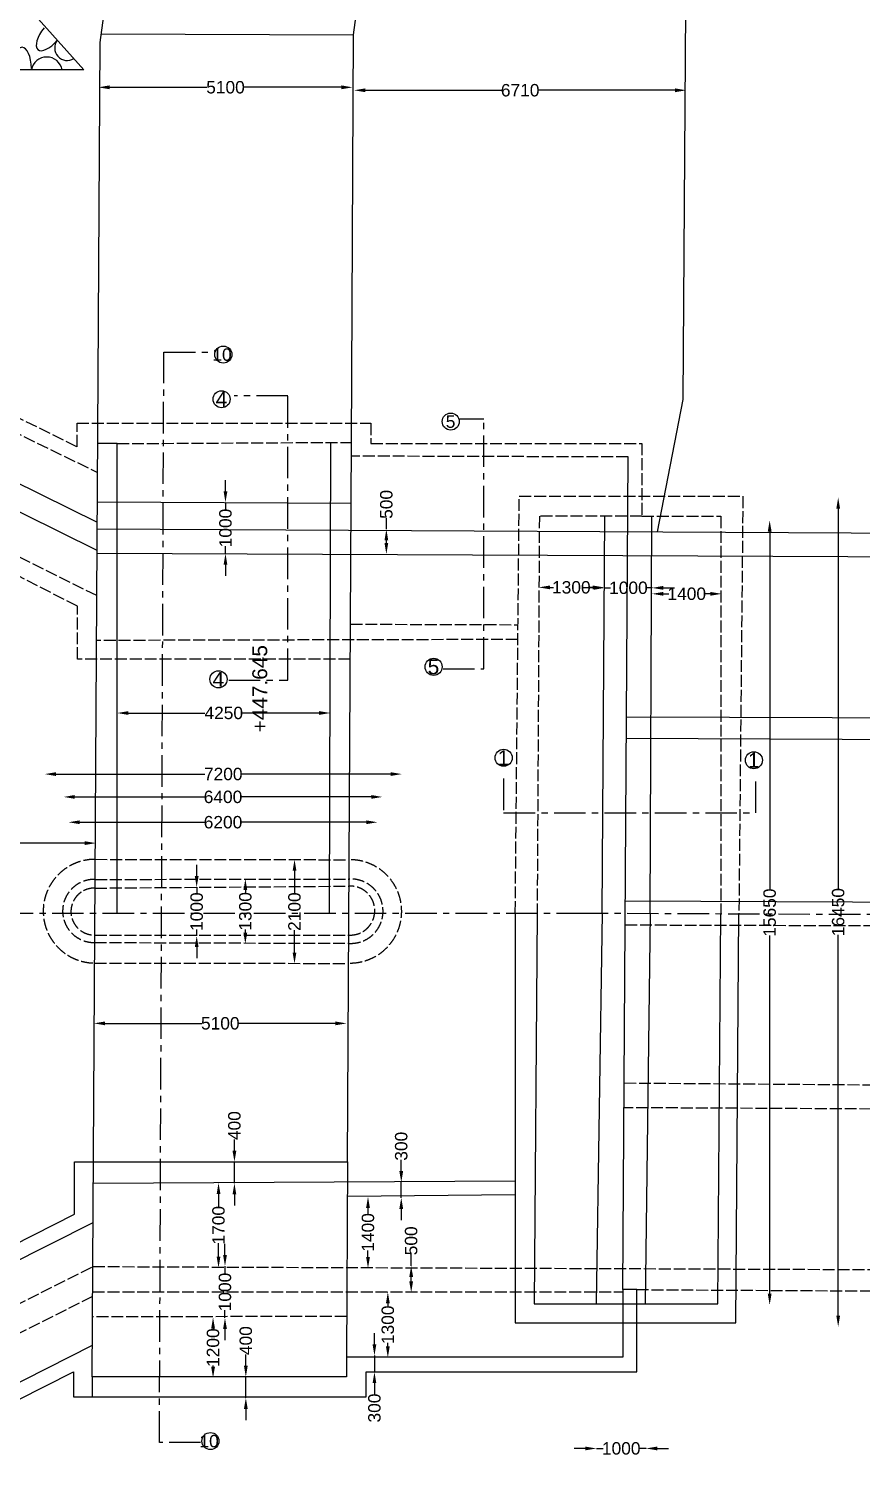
# Model space of a CAD drawing. Header units: millimetres. Extents: x 2190 to 106200, y 4148 to 77390.
# Drawn here: x 19275 to 36047, y 20470 to 49282 of the extents above; entities that cross this region are included whole.
import ezdxf

# ---------------------------------------------------------------- set-up
doc = ezdxf.new("R2010")
doc.units = ezdxf.units.MM
doc.linetypes.add('ACAD_ISO02W100', pattern=[15, 12, -3])
doc.linetypes.add('CENTER', pattern=[50.8, 31.75, -6.35, 6.35, -6.35])
for name, color, linetype in [('DIM', 7, 'Continuous'), ('DWG', 7, 'Continuous'), ('TEXT', 7, 'Continuous')]:
    doc.layers.add(name, color=color, linetype=linetype)
doc.styles.get("Standard").update_dxf_attribs({"font": 'arial.ttf'})
doc.dimstyles.new('ISO-25', dxfattribs={"dimtxt": 250, "dimasz": 225, "dimexe": 1.25, "dimexo": 0.625, "dimtad": 0, "dimdec": 0, "dimtxsty": 'Standard', "dimcen": 2.5, "dimse1": 1, "dimse2": 1, "dimadec": 0, "dimazin": 0, "dimtfac": 1, "dimtdec": 0, "dimtmove": 0, "dimatfit": 3, "dimfxl": 1, "dimarcsym": 0})

# ---------------------------------------------------------------- blocks, each defined once
blk = doc.blocks.new('*D112')
at = {"layer": 'Defpoints', "color": 0, "transparency": 16777216}
for p in [(25830, 48090), (32520, 48090), (32520, 48040)]:
    blk.add_point(p, dxfattribs=at)
at = {"layer": 'DIM', "color": 0, "lineweight": -2, "transparency": 16777216}
for p, q in [((26055, 48040), (28801, 48040)), ((32295, 48040), (29549, 48040))]:
    blk.add_line(p, q, dxfattribs=at)
at = {"layer": 'DIM', "color": 0, "transparency": 16777216}
for points in [[(26055, 48078), (26055, 48002), (25830, 48040)], [(32295, 48078), (32295, 48002), (32520, 48040)]]:
    blk.add_solid(points, dxfattribs=at)
at = {"layer": 'DIM', "color": 0, "transparency": 16777216, "insert": (29175, 48040), "char_height": 250, "attachment_point": 5}
blk.add_mtext('6710', dxfattribs=at)
blk = doc.blocks.new('*D113')
at = {"layer": 'Defpoints', "color": 0, "transparency": 16777216}
for p in [(20680, 48090), (25800, 48100), (25800, 48090)]:
    blk.add_point(p, dxfattribs=at)
at = {"layer": 'DIM', "color": 0, "lineweight": -2, "transparency": 16777216}
for p, q in [((20905, 48100), (22867, 48100)), ((25575, 48100), (23613, 48100))]:
    blk.add_line(p, q, dxfattribs=at)
at = {"layer": 'DIM', "color": 0, "transparency": 16777216}
for points in [[(20905, 48138), (20905, 48062), (20680, 48100)], [(25575, 48138), (25575, 48062), (25800, 48100)]]:
    blk.add_solid(points, dxfattribs=at)
at = {"layer": 'DIM', "color": 0, "transparency": 16777216, "insert": (23240, 48100), "char_height": 250, "attachment_point": 5}
blk.add_mtext('5100', dxfattribs=at)
blk = doc.blocks.new('*D122')
at = {"layer": 'Defpoints', "color": 0, "transparency": 16777216}
for p in [(30710, 20650), (31710, 20690), (31710, 20650)]:
    blk.add_point(p, dxfattribs=at)
at = {"layer": 'DIM', "color": 0, "lineweight": -2, "transparency": 16777216}
for p, q in [((30485, 20690), (30260, 20690)), ((30710, 20690), (30848, 20690)), ((31710, 20690), (31572, 20690)), ((31935, 20690), (32160, 20690))]:
    blk.add_line(p, q, dxfattribs=at)
at = {"layer": 'DIM', "color": 0, "transparency": 16777216}
for points in [[(30485, 20728), (30485, 20652), (30710, 20690)], [(31935, 20728), (31935, 20652), (31710, 20690)]]:
    blk.add_solid(points, dxfattribs=at)
at = {"layer": 'DIM', "color": 0, "transparency": 16777216, "insert": (31210, 20690), "char_height": 250, "attachment_point": 5}
blk.add_mtext('1000', dxfattribs=at)
blk = doc.blocks.new('*D123')
at = {"layer": 'Defpoints', "color": 0, "transparency": 16777216}
for p in [(29550, 37950), (30860, 38030), (30860, 37950)]:
    blk.add_point(p, dxfattribs=at)
at = {"layer": 'DIM', "color": 0, "lineweight": -2, "transparency": 16777216}
for p, q in [((29775, 38030), (29843, 38030)), ((30635, 38030), (30567, 38030))]:
    blk.add_line(p, q, dxfattribs=at)
at = {"layer": 'DIM', "color": 0, "transparency": 16777216}
for points in [[(29775, 38068), (29775, 37992), (29550, 38030)], [(30635, 38068), (30635, 37992), (30860, 38030)]]:
    blk.add_solid(points, dxfattribs=at)
at = {"layer": 'DIM', "color": 0, "transparency": 16777216, "insert": (30205, 38030), "char_height": 250, "attachment_point": 5}
blk.add_mtext('1300', dxfattribs=at)
blk = doc.blocks.new('*D124')
at = {"layer": 'Defpoints', "color": 0, "transparency": 16777216}
for p in [(30880, 38040), (31830, 38040), (31830, 38020)]:
    blk.add_point(p, dxfattribs=at)
at = {"layer": 'DIM', "color": 0, "lineweight": -2, "transparency": 16777216}
for p, q in [((30655, 38020), (30430, 38020)), ((30880, 38020), (30993, 38020)), ((31830, 38020), (31717, 38020)), ((32055, 38020), (32280, 38020))]:
    blk.add_line(p, q, dxfattribs=at)
at = {"layer": 'DIM', "color": 0, "transparency": 16777216}
for points in [[(30655, 38058), (30655, 37982), (30880, 38020)], [(32055, 38058), (32055, 37982), (31830, 38020)]]:
    blk.add_solid(points, dxfattribs=at)
at = {"layer": 'DIM', "color": 0, "transparency": 16777216, "insert": (31355, 38020), "char_height": 250, "attachment_point": 5}
blk.add_mtext('1000', dxfattribs=at)
blk = doc.blocks.new('*D125')
at = {"layer": 'Defpoints', "color": 0, "transparency": 16777216}
for p in [(31830, 37930), (33230, 37930), (33230, 37900)]:
    blk.add_point(p, dxfattribs=at)
at = {"layer": 'DIM', "color": 0, "lineweight": -2, "transparency": 16777216}
for p, q in [((32055, 37900), (32168, 37900)), ((33005, 37900), (32892, 37900))]:
    blk.add_line(p, q, dxfattribs=at)
at = {"layer": 'DIM', "color": 0, "transparency": 16777216}
for points in [[(32055, 37938), (32055, 37862), (31830, 37900)], [(33005, 37938), (33005, 37862), (33230, 37900)]]:
    blk.add_solid(points, dxfattribs=at)
at = {"layer": 'DIM', "color": 0, "transparency": 16777216, "insert": (32530, 37900), "char_height": 250, "attachment_point": 5}
blk.add_mtext('1400', dxfattribs=at)
blk = doc.blocks.new('*D126')
at = {"layer": 'Defpoints', "color": 0, "transparency": 16777216}
for p in [(26460, 39200), (26480, 39200), (26460, 38700)]:
    blk.add_point(p, dxfattribs=at)
at = {"layer": 'DIM', "color": 0, "lineweight": -2, "transparency": 16777216}
for p, q in [((26480, 39200), (26480, 39425)), ((26480, 38925), (26480, 38975))]:
    blk.add_line(p, q, dxfattribs=at)
at = {"layer": 'DIM', "color": 0, "transparency": 16777216}
for points in [[(26442, 38975), (26518, 38975), (26480, 39200)], [(26442, 38925), (26518, 38925), (26480, 38700)]]:
    blk.add_solid(points, dxfattribs=at)
at = {"layer": 'DIM', "color": 0, "transparency": 16777216, "insert": (26480, 39701), "char_height": 250, "attachment_point": 5, "rotation": 90}
blk.add_mtext('500', dxfattribs=at)
blk = doc.blocks.new('*D127')
at = {"layer": 'Defpoints', "color": 0, "transparency": 16777216}
for p in [(23240, 39740), (23240, 39740), (23240, 38710)]:
    blk.add_point(p, dxfattribs=at)
at = {"layer": 'DIM', "color": 0, "lineweight": -2, "transparency": 16777216}
for p, q in [((23240, 39965), (23240, 40190)), ((23240, 39740), (23240, 39587)), ((23240, 38710), (23240, 38863)), ((23240, 38485), (23240, 38260))]:
    blk.add_line(p, q, dxfattribs=at)
at = {"layer": 'DIM', "color": 0, "transparency": 16777216}
for points in [[(23202, 39965), (23278, 39965), (23240, 39740)], [(23202, 38485), (23278, 38485), (23240, 38710)]]:
    blk.add_solid(points, dxfattribs=at)
at = {"layer": 'DIM', "color": 0, "transparency": 16777216, "insert": (23240, 39225), "char_height": 250, "attachment_point": 5, "rotation": 90}
blk.add_mtext('1000', dxfattribs=at)
blk = doc.blocks.new('*D128')
at = {"layer": 'Defpoints', "color": 0, "transparency": 16777216}
for p in [(21060, 35600), (25350, 35600), (25350, 35500)]:
    blk.add_point(p, dxfattribs=at)
at = {"layer": 'DIM', "color": 0, "lineweight": -2, "transparency": 16777216}
for p, q in [((21285, 35500), (22826, 35500)), ((25125, 35500), (23584, 35500))]:
    blk.add_line(p, q, dxfattribs=at)
at = {"layer": 'DIM', "color": 0, "transparency": 16777216}
for points in [[(21285, 35538), (21285, 35462), (21060, 35500)], [(25125, 35538), (25125, 35462), (25350, 35500)]]:
    blk.add_solid(points, dxfattribs=at)
at = {"layer": 'DIM', "color": 0, "transparency": 16777216, "insert": (23205, 35500), "char_height": 250, "attachment_point": 5}
blk.add_mtext('4250', dxfattribs=at)
blk = doc.blocks.new('*D129')
at = {"layer": 'Defpoints', "color": 0, "transparency": 16777216}
for p in [(19600, 34280), (26790, 34280), (26790, 34270)]:
    blk.add_point(p, dxfattribs=at)
at = {"layer": 'DIM', "color": 0, "lineweight": -2, "transparency": 16777216}
for p, q in [((19825, 34270), (22823, 34270)), ((26565, 34270), (23567, 34270))]:
    blk.add_line(p, q, dxfattribs=at)
at = {"layer": 'DIM', "color": 0, "transparency": 16777216}
for points in [[(19825, 34308), (19825, 34232), (19600, 34270)], [(26565, 34308), (26565, 34232), (26790, 34270)]]:
    blk.add_solid(points, dxfattribs=at)
at = {"layer": 'DIM', "color": 0, "transparency": 16777216, "insert": (23195, 34270), "char_height": 250, "attachment_point": 5}
blk.add_mtext('7200', dxfattribs=at)
blk = doc.blocks.new('*D130')
at = {"layer": 'Defpoints', "color": 0, "transparency": 16777216}
for p in [(19980, 33790), (26400, 33810), (26400, 33790)]:
    blk.add_point(p, dxfattribs=at)
at = {"layer": 'DIM', "color": 0, "lineweight": -2, "transparency": 16777216}
for p, q in [((20205, 33810), (22816, 33810)), ((26175, 33810), (23564, 33810))]:
    blk.add_line(p, q, dxfattribs=at)
at = {"layer": 'DIM', "color": 0, "transparency": 16777216}
for points in [[(20205, 33848), (20205, 33772), (19980, 33810)], [(26175, 33848), (26175, 33772), (26400, 33810)]]:
    blk.add_solid(points, dxfattribs=at)
at = {"layer": 'DIM', "color": 0, "transparency": 16777216, "insert": (23190, 33810), "char_height": 250, "attachment_point": 5}
blk.add_mtext('6400', dxfattribs=at)
blk = doc.blocks.new('*D131')
at = {"layer": 'Defpoints', "color": 0, "transparency": 16777216}
for p in [(20080, 33320), (26300, 33320), (26300, 33300)]:
    blk.add_point(p, dxfattribs=at)
at = {"layer": 'DIM', "color": 0, "lineweight": -2, "transparency": 16777216}
for p, q in [((20305, 33300), (22816, 33300)), ((26075, 33300), (23564, 33300))]:
    blk.add_line(p, q, dxfattribs=at)
at = {"layer": 'DIM', "color": 0, "transparency": 16777216}
for points in [[(20305, 33338), (20305, 33262), (20080, 33300)], [(26075, 33338), (26075, 33262), (26300, 33300)]]:
    blk.add_solid(points, dxfattribs=at)
at = {"layer": 'DIM', "color": 0, "transparency": 16777216, "insert": (23190, 33300), "char_height": 250, "attachment_point": 5}
blk.add_mtext('6200', dxfattribs=at)
blk = doc.blocks.new('*D132')
at = {"layer": 'Defpoints', "color": 0, "transparency": 16777216}
for p in [(20590, 29220), (25680, 29250), (25680, 29220)]:
    blk.add_point(p, dxfattribs=at)
at = {"layer": 'DIM', "color": 0, "lineweight": -2, "transparency": 16777216}
for p, q in [((20815, 29250), (22762, 29250)), ((25455, 29250), (23508, 29250))]:
    blk.add_line(p, q, dxfattribs=at)
at = {"layer": 'DIM', "color": 0, "transparency": 16777216}
for points in [[(20815, 29288), (20815, 29212), (20590, 29250)], [(25455, 29288), (25455, 29212), (25680, 29250)]]:
    blk.add_solid(points, dxfattribs=at)
at = {"layer": 'DIM', "color": 0, "transparency": 16777216, "insert": (23135, 29250), "char_height": 250, "attachment_point": 5}
blk.add_mtext('5100', dxfattribs=at)
blk = doc.blocks.new('*D133')
at = {"layer": 'Defpoints', "color": 0, "transparency": 16777216}
for p in [(22660, 31990), (22670, 31990), (22670, 31010)]:
    blk.add_point(p, dxfattribs=at)
at = {"layer": 'DIM', "color": 0, "lineweight": -2, "transparency": 16777216}
for p, q in [((22660, 32215), (22660, 32440)), ((22660, 31990), (22660, 31862)), ((22660, 31010), (22660, 31138)), ((22660, 30785), (22660, 30560))]:
    blk.add_line(p, q, dxfattribs=at)
at = {"layer": 'DIM', "color": 0, "transparency": 16777216}
for points in [[(22622, 32215), (22698, 32215), (22660, 31990)], [(22622, 30785), (22698, 30785), (22660, 31010)]]:
    blk.add_solid(points, dxfattribs=at)
at = {"layer": 'DIM', "color": 0, "transparency": 16777216, "insert": (22660, 31500), "char_height": 250, "attachment_point": 5, "rotation": 90}
blk.add_mtext('1000', dxfattribs=at)
blk = doc.blocks.new('*D134')
at = {"layer": 'Defpoints', "color": 0, "transparency": 16777216}
for p in [(23620, 32160), (23640, 32160), (23620, 30850)]:
    blk.add_point(p, dxfattribs=at)
at = {"layer": 'DIM', "color": 0, "lineweight": -2, "transparency": 16777216}
for p, q in [((23640, 31935), (23640, 31867)), ((23640, 31075), (23640, 31143))]:
    blk.add_line(p, q, dxfattribs=at)
at = {"layer": 'DIM', "color": 0, "transparency": 16777216}
for points in [[(23602, 31935), (23678, 31935), (23640, 32160)], [(23602, 31075), (23678, 31075), (23640, 30850)]]:
    blk.add_solid(points, dxfattribs=at)
at = {"layer": 'DIM', "color": 0, "transparency": 16777216, "insert": (23640, 31505), "char_height": 250, "attachment_point": 5, "rotation": 90}
blk.add_mtext('1300', dxfattribs=at)
blk = doc.blocks.new('*D135')
at = {"layer": 'Defpoints', "color": 0, "transparency": 16777216}
for p in [(24630, 32550), (24660, 32550), (24660, 30450)]:
    blk.add_point(p, dxfattribs=at)
at = {"layer": 'DIM', "color": 0, "lineweight": -2, "transparency": 16777216}
for p, q in [((24630, 32325), (24630, 31875.625)), ((24630, 30675), (24630, 31124.375))]:
    blk.add_line(p, q, dxfattribs=at)
at = {"layer": 'DIM', "color": 0, "transparency": 16777216}
for points in [[(24592.5, 32325), (24667.5, 32325), (24630, 32550)], [(24592.5, 30675), (24667.5, 30675), (24630, 30450)]]:
    blk.add_solid(points, dxfattribs=at)
at = {"layer": 'DIM', "color": 0, "transparency": 16777216, "insert": (24630, 31500), "char_height": 250, "attachment_point": 5, "rotation": 90}
blk.add_mtext('2100', dxfattribs=at)
blk = doc.blocks.new('*D136')
at = {"layer": 'Defpoints', "color": 0, "transparency": 16777216}
for p in [(23350, 26460), (23420, 26460), (23350, 26030)]:
    blk.add_point(p, dxfattribs=at)
at = {"layer": 'DIM', "color": 0, "lineweight": -2, "transparency": 16777216}
for p, q in [((23420, 26685), (23420, 26910)), ((23420, 26030), (23420, 26460)), ((23420, 25805), (23420, 25580))]:
    blk.add_line(p, q, dxfattribs=at)
at = {"layer": 'DIM', "color": 0, "transparency": 16777216}
for points in [[(23382, 26685), (23458, 26685), (23420, 26460)], [(23382, 25805), (23458, 25805), (23420, 26030)]]:
    blk.add_solid(points, dxfattribs=at)
at = {"layer": 'DIM', "color": 0, "transparency": 16777216, "insert": (23420, 27191), "char_height": 250, "attachment_point": 5, "rotation": 90}
blk.add_mtext('400', dxfattribs=at)
blk = doc.blocks.new('*D137')
at = {"layer": 'Defpoints', "color": 0, "transparency": 16777216}
for p in [(22970, 26040), (23100, 26040), (22970, 24330)]:
    blk.add_point(p, dxfattribs=at)
at = {"layer": 'DIM', "color": 0, "lineweight": -2, "transparency": 16777216}
for p, q in [((23100, 25815), (23100, 25547)), ((23100, 24555), (23100, 24823))]:
    blk.add_line(p, q, dxfattribs=at)
at = {"layer": 'DIM', "color": 0, "transparency": 16777216}
for points in [[(23062, 25815), (23138, 25815), (23100, 26040)], [(23062, 24555), (23138, 24555), (23100, 24330)]]:
    blk.add_solid(points, dxfattribs=at)
at = {"layer": 'DIM', "color": 0, "transparency": 16777216, "insert": (23100, 25185), "char_height": 250, "attachment_point": 5, "rotation": 90}
blk.add_mtext('1700', dxfattribs=at)
blk = doc.blocks.new('*D138')
at = {"layer": 'Defpoints', "color": 0, "transparency": 16777216}
for p in [(23100, 24360), (23230, 24360), (23100, 23320)]:
    blk.add_point(p, dxfattribs=at)
at = {"layer": 'DIM', "color": 0, "lineweight": -2, "transparency": 16777216}
for p, q in [((23230, 24585), (23230, 24810)), ((23230, 24360), (23230, 24202)), ((23230, 23320), (23230, 23478)), ((23230, 23095), (23230, 22870))]:
    blk.add_line(p, q, dxfattribs=at)
at = {"layer": 'DIM', "color": 0, "transparency": 16777216}
for points in [[(23192, 24585), (23268, 24585), (23230, 24360)], [(23192, 23095), (23268, 23095), (23230, 23320)]]:
    blk.add_solid(points, dxfattribs=at)
at = {"layer": 'DIM', "color": 0, "transparency": 16777216, "insert": (23230, 23840), "char_height": 250, "attachment_point": 5, "rotation": 90}
blk.add_mtext('1000', dxfattribs=at)
blk = doc.blocks.new('*D139')
at = {"layer": 'Defpoints', "color": 0, "transparency": 16777216}
for p in [(22920, 23330), (22990, 23330), (22920, 22110)]:
    blk.add_point(p, dxfattribs=at)
at = {"layer": 'DIM', "color": 0, "lineweight": -2, "transparency": 16777216}
for p, q in [((22990, 23105), (22990, 23082)), ((22990, 22335), (22990, 22358))]:
    blk.add_line(p, q, dxfattribs=at)
at = {"layer": 'DIM', "color": 0, "transparency": 16777216}
for points in [[(22952, 23105), (23028, 23105), (22990, 23330)], [(22952, 22335), (23028, 22335), (22990, 22110)]]:
    blk.add_solid(points, dxfattribs=at)
at = {"layer": 'DIM', "color": 0, "transparency": 16777216, "insert": (22990, 22720), "char_height": 250, "attachment_point": 5, "rotation": 90}
blk.add_mtext('1200', dxfattribs=at)
blk = doc.blocks.new('*D140')
at = {"layer": 'Defpoints', "color": 0, "transparency": 16777216}
for p in [(23450, 22130), (23650, 22130), (23450, 21710)]:
    blk.add_point(p, dxfattribs=at)
at = {"layer": 'DIM', "color": 0, "lineweight": -2, "transparency": 16777216}
for p, q in [((23650, 22355), (23650, 22580)), ((23650, 21710), (23650, 22130)), ((23650, 21485), (23650, 21260))]:
    blk.add_line(p, q, dxfattribs=at)
at = {"layer": 'DIM', "color": 0, "transparency": 16777216}
for points in [[(23612, 22355), (23688, 22355), (23650, 22130)], [(23612, 21485), (23688, 21485), (23650, 21710)]]:
    blk.add_solid(points, dxfattribs=at)
at = {"layer": 'DIM', "color": 0, "transparency": 16777216, "insert": (23650, 22861), "char_height": 250, "attachment_point": 5, "rotation": 90}
blk.add_mtext('400', dxfattribs=at)
blk = doc.blocks.new('*D141')
at = {"layer": 'Defpoints', "color": 0, "transparency": 16777216}
for p in [(26170, 22560), (26170, 22230), (26240, 22230)]:
    blk.add_point(p, dxfattribs=at)
at = {"layer": 'DIM', "color": 0, "lineweight": -2, "transparency": 16777216}
for p, q in [((26240, 22785), (26240, 23010)), ((26240, 22560), (26240, 22230)), ((26240, 22005), (26240, 21780))]:
    blk.add_line(p, q, dxfattribs=at)
at = {"layer": 'DIM', "color": 0, "transparency": 16777216}
for points in [[(26202, 22785), (26278, 22785), (26240, 22560)], [(26202, 22005), (26278, 22005), (26240, 22230)]]:
    blk.add_solid(points, dxfattribs=at)
at = {"layer": 'DIM', "color": 0, "transparency": 16777216, "insert": (26240, 21504), "char_height": 250, "attachment_point": 5, "rotation": 90}
blk.add_mtext('300', dxfattribs=at)
blk = doc.blocks.new('*D142')
at = {"layer": 'Defpoints', "color": 0, "transparency": 16777216}
for p in [(26470, 23840), (26510, 23840), (26470, 22520)]:
    blk.add_point(p, dxfattribs=at)
at = {"layer": 'DIM', "color": 0, "lineweight": -2, "transparency": 16777216}
for p, q in [((26510, 23615), (26510, 23542)), ((26510, 22745), (26510, 22818))]:
    blk.add_line(p, q, dxfattribs=at)
at = {"layer": 'DIM', "color": 0, "transparency": 16777216}
for points in [[(26472, 23615), (26548, 23615), (26510, 23840)], [(26472, 22745), (26548, 22745), (26510, 22520)]]:
    blk.add_solid(points, dxfattribs=at)
at = {"layer": 'DIM', "color": 0, "transparency": 16777216, "insert": (26510, 23180), "char_height": 250, "attachment_point": 5, "rotation": 90}
blk.add_mtext('1300', dxfattribs=at)
blk = doc.blocks.new('*D143')
at = {"layer": 'Defpoints', "color": 0, "transparency": 16777216}
for p in [(26480, 24370), (26980, 24370), (26480, 23830)]:
    blk.add_point(p, dxfattribs=at)
at = {"layer": 'DIM', "color": 0, "lineweight": -2, "transparency": 16777216}
for p, q in [((26980, 24370), (26980, 24595)), ((26980, 24055), (26980, 24145))]:
    blk.add_line(p, q, dxfattribs=at)
at = {"layer": 'DIM', "color": 0, "transparency": 16777216}
for points in [[(26942, 24145), (27018, 24145), (26980, 24370)], [(26942, 24055), (27018, 24055), (26980, 23830)]]:
    blk.add_solid(points, dxfattribs=at)
at = {"layer": 'DIM', "color": 0, "transparency": 16777216, "insert": (26980, 24871), "char_height": 250, "attachment_point": 5, "rotation": 90}
blk.add_mtext('500', dxfattribs=at)
blk = doc.blocks.new('*D144')
at = {"layer": 'Defpoints', "color": 0, "transparency": 16777216}
for p in [(26070, 25760), (26110, 25760), (26070, 24320)]:
    blk.add_point(p, dxfattribs=at)
at = {"layer": 'DIM', "color": 0, "lineweight": -2, "transparency": 16777216}
for p, q in [((26110, 25535), (26110, 25402)), ((26110, 24545), (26110, 24678))]:
    blk.add_line(p, q, dxfattribs=at)
at = {"layer": 'DIM', "color": 0, "transparency": 16777216}
for points in [[(26072, 25535), (26148, 25535), (26110, 25760)], [(26072, 24545), (26148, 24545), (26110, 24320)]]:
    blk.add_solid(points, dxfattribs=at)
at = {"layer": 'DIM', "color": 0, "transparency": 16777216, "insert": (26110, 25040), "char_height": 250, "attachment_point": 5, "rotation": 90}
blk.add_mtext('1400', dxfattribs=at)
blk = doc.blocks.new('*D145')
at = {"layer": 'Defpoints', "color": 0, "transparency": 16777216}
for p in [(26750, 26050), (26780, 26050), (26750, 25740)]:
    blk.add_point(p, dxfattribs=at)
at = {"layer": 'DIM', "color": 0, "lineweight": -2, "transparency": 16777216}
for p, q in [((26780, 26275), (26780, 26500)), ((26780, 25740), (26780, 26050)), ((26780, 25515), (26780, 25290))]:
    blk.add_line(p, q, dxfattribs=at)
at = {"layer": 'DIM', "color": 0, "transparency": 16777216}
for points in [[(26742, 26275), (26818, 26275), (26780, 26050)], [(26742, 25515), (26818, 25515), (26780, 25740)]]:
    blk.add_solid(points, dxfattribs=at)
at = {"layer": 'DIM', "color": 0, "transparency": 16777216, "insert": (26780, 26776), "char_height": 250, "attachment_point": 5, "rotation": 90}
blk.add_mtext('300', dxfattribs=at)
blk = doc.blocks.new('*D159')
at = {"layer": 'Defpoints', "color": 0, "transparency": 16777216}
for p in [(14750, 32870), (20630, 32880), (20630, 32870)]:
    blk.add_point(p, dxfattribs=at)
at = {"layer": 'DIM', "color": 0, "lineweight": -2, "transparency": 16777216}
for p, q in [((14975, 32880), (17317, 32880)), ((20405, 32880), (18063, 32880))]:
    blk.add_line(p, q, dxfattribs=at)
at = {"layer": 'DIM', "color": 0, "transparency": 16777216}
for points in [[(14975, 32918), (14975, 32842), (14750, 32880)], [(20405, 32918), (20405, 32842), (20630, 32880)]]:
    blk.add_solid(points, dxfattribs=at)
at = {"layer": 'DIM', "color": 0, "transparency": 16777216, "insert": (17690, 32880), "char_height": 250, "attachment_point": 5}
blk.add_mtext('5850', dxfattribs=at)
blk = doc.blocks.new('*D169')
at = {"layer": 'Defpoints', "color": 0, "transparency": 16777216}
for p in [(34020, 39380), (34200, 39380), (34020, 23580)]:
    blk.add_point(p, dxfattribs=at)
at = {"layer": 'DIM', "color": 0, "lineweight": -2, "transparency": 16777216}
for p, q in [((34200, 39155), (34200, 31939)), ((34200, 23805), (34200, 31021))]:
    blk.add_line(p, q, dxfattribs=at)
at = {"layer": 'DIM', "color": 0, "transparency": 16777216}
for points in [[(34162, 39155), (34238, 39155), (34200, 39380)], [(34162, 23805), (34238, 23805), (34200, 23580)]]:
    blk.add_solid(points, dxfattribs=at)
at = {"layer": 'DIM', "color": 0, "transparency": 16777216, "insert": (34200, 31480), "char_height": 250, "attachment_point": 5, "rotation": 90}
blk.add_mtext('15650', dxfattribs=at)
blk = doc.blocks.new('*D170')
at = {"layer": 'Defpoints', "color": 0, "transparency": 16777216}
for p in [(35470, 39840), (35580, 39840), (35470, 23140)]:
    blk.add_point(p, dxfattribs=at)
at = {"layer": 'DIM', "color": 0, "lineweight": -2, "transparency": 16777216}
for p, q in [((35580, 39615), (35580, 31949)), ((35580, 23365), (35580, 31031))]:
    blk.add_line(p, q, dxfattribs=at)
at = {"layer": 'DIM', "color": 0, "transparency": 16777216}
for points in [[(35542, 39615), (35618, 39615), (35580, 39840)], [(35542, 23365), (35618, 23365), (35580, 23140)]]:
    blk.add_solid(points, dxfattribs=at)
at = {"layer": 'DIM', "color": 0, "transparency": 16777216, "insert": (35580, 31490), "char_height": 250, "attachment_point": 5, "rotation": 90}
blk.add_mtext('16450', dxfattribs=at)

msp = doc.modelspace()

# ---------------------------------------------------------------- linework, layer by layer
at = {"layer": 'DWG'}
for points in [[(20554.5, 22133.9), (20714, 49001.1), (21753.2, 56630.4)], [(20737.8, 49175.9), (25817.9, 49156.3), (26820.2, 56566.8)], [(31940.1, 39148.6), (32459.8, 41812.8), (32557.2, 56566.8)], [(25697.7, 26461.7), (25777, 40950.4), (25817.9, 49156.3)], [(14036.9, 47536.3), (13999.9, 42162.4), (14945.3, 42162.4), (20656.7, 39341.3)], [(20653, 38718.5), (53917.8, 38569.2), (67256.8, 38549.4), (76075.7, 41350.9), (76075.7, 47006.6)], [(20655.9, 39211.6), (37107.5, 39119.8), (50109.9, 39027.3), (60815.3, 39027.3), (67290.8, 39027.3), (75579.6, 41730.1), (75592.5, 46994.5)], [(21057.6, 31469.8), (21057.6, 40925.4), (20666.1, 40925.6)], [(25331.6, 31469.8), (25360.4, 40948.2)], [(31241.8, 23889.4), (31348.6, 40656)], [(20659.1, 39750.8), (25770.3, 39727.9)], [(30824.8, 31467.9), (30877.2, 39464.4)], [(31790, 31464.4), (31829.5, 39464.4)], [(31315.3, 35426), (60329.5, 35326.4), (60271.8, 31589.3)], [(31312.5, 34993.8), (60322.3, 34860.3)], [(31291.7, 31718.8), (60271.8, 31589.3), (60225.5, 22282.4), (65206.5, 22287.3), (65193.7, 21746.4), (64809.2, 21746.4), (64809.2, 21955.9), (59914.9, 21955.9), (59914.9, 23434.5), (58346.6, 23434.5), (58406.5, 31366.9)], [(29075.6, 31469.8), (29075.6, 23217.9), (33519.1, 23217.9), (33579.7, 31457.9)], [(29517.2, 31469.8), (29457.6, 23599.5), (33157.2, 23599.5), (33217.6, 31459.2)], [(30824.8, 31467.9), (30704.2, 23599.5)], [(31790, 31464.4), (31689.4, 23599.5)], [(12260.6, 15172.3), (12260.6, 22473.8), (14421.5, 22473.8), (20196.5, 25411.4), (20196.5, 26461.7), (25697.7, 26461.7), (25678.7, 22530.4)], [(20577.6, 26032.1), (29075.6, 26079.6)], [(25694.4, 25771.1), (29075.6, 25806.7)], [(20558.2, 22765.7), (15059.1, 19977.4), (14794.1, 19977.4), (14794.1, 15488), (12575.8, 15488), (12575.8, 22190.1), (14519.8, 22190.1), (20572.9, 25240.1)], [(12260.6, 15172.3), (15063.4, 15172.3), (15103.5, 19669.9), (20178.8, 22233.6), (20178.8, 21729.4), (26073.9, 21729.4), (26073.9, 22233.3), (31521.4, 22233.3), (31521.4, 23889.4), (31241.8, 23889.4), (31241.8, 22530.4), (25678.7, 22530.4), (25678.7, 22133.9), (20554.5, 22133.9), (20554.5, 21729.4)]]:
    msp.add_lwpolyline(points, dxfattribs=at)
for points in [[(20653.3, 38769.3), (14783.6, 41677.7), (8514.5, 41628.9, -0.5401423), (8589, 53832.4, -0.29526)], [(8589, 53832.4), (15564.8, 53832.4), (20389.2, 48452.6), (8439.2, 48452.6, 0.8711109), (8420.9, 46921.1, 0.0748848)]]:
    msp.add_lwpolyline(points, format="xyb", dxfattribs=at)
at = {"layer": 'DWG', "linetype": 'ACAD_ISO02W100', "ltscale": 20}
for points in [[(12442.2, 46921.1), (12442.2, 47860.1), (15284.2, 47860.1), (15192.5, 43382), (20250.3, 40859.3), (20250.3, 41333.6), (26168.2, 41333.6), (26168.2, 40929.5), (31627.4, 40929.5), (31627.4, 39464.4), (29560.9, 39464.4), (29517.2, 31469.8)], [(20647.9, 37863.8), (14577.9, 40868.3), (12703.3, 40868.3), (12703.3, 47536.3), (14935.7, 47536.3), (14935.7, 43031.2), (15130, 43031.2), (20662.6, 40345.4)], [(25753.1, 36583.7), (20256.7, 36583.7), (20256.7, 37648.6), (14514.3, 40610.2), (12419.2, 40545.9), (12442.2, 46921.1)], [(21057.6, 40925.4), (25777, 40950.4)], [(31348.6, 40656), (25775.4, 40672.4)], [(29075.6, 31469.8), (29156.4, 39866), (33660.2, 39866), (33579.7, 31457.9)], [(31627.4, 39464.4), (33218.3, 39464.4), (33217.6, 31459.2)], [(25756.9, 37289.2), (29131.5, 37277.9)], [(29128.6, 36981.2), (20642.5, 36960.6)], [(20616.4, 32553.7), (25731, 32545.8)], [(20612.9, 31974.2), (25728.1, 32013.7)], [(20614, 32148.8), (25728.9, 32156.8)], [(31288.6, 31233.8), (60267.7, 31146.9)], [(20606.4, 30878.3), (25721.8, 30862.3)], [(20607.3, 31029.3), (25722.7, 31029.1)], [(20604, 30465.4), (25719.6, 30457.5)], [(31268.3, 28050.3), (60253.1, 27829.5)], [(60250.9, 27393.7), (31265.1, 27552.1)], [(13350.1, 15488), (13350.1, 21403.9), (14707.6, 21403.9), (20567.7, 24353.3), (53727.1, 24225.7), (67152.7, 24188.3)], [(20564.1, 23752.2), (14804.6, 20857.1), (13927.4, 20857.1), (13904.9, 15488)], [(20564.6, 23842.8), (31241.8, 23842.8)], [(31521.4, 23889.4), (67156.5, 23680.5)], [(25682.6, 23348.2), (20561.6, 23339.8)]]:
    msp.add_lwpolyline(points, dxfattribs=at)
at = {"layer": 'DWG', "linetype": 'CENTER', "ltscale": 20}
for points in [[(22737.7, 20808.2), (21909.6, 20808.2), (21998.8, 42767.2), (22979.6, 42767.2)], [(23306.2, 36164), (24497.5, 36164), (24497.5, 41884.9), (23415.6, 41884.9)], [(27622.6, 36392), (28445.2, 36392), (28445.2, 41414.8), (27962.1, 41414.8)], [(28840.8, 34178.1), (28840.8, 33486.6), (33921.8, 33486.6), (33921.8, 34144.4)], [(3491.1, 32968.5), (3491.1, 31469.8), (30313, 31469.8), (69195.8, 31327.4), (86664.4, 31080.4), (86664.4, 32540)]]:
    msp.add_lwpolyline(points, dxfattribs=at)
at = {"layer": 'DWG'}
for centre, radius, start, end in [((20054.7, 48894.7), 254.4, 142.33003, 301.43916), ((19640, 48394.6), 315.4, 10.59695, 169.40305)]:
    msp.add_arc(centre, radius, start, end, dxfattribs=at)
at = {"layer": 'DWG', "linetype": 'ACAD_ISO02W100', "ltscale": 20}
for centre, radius, start, end in [((20613.7, 31509.5), 1044.1, 89.8551, 269.46438), ((25747.9, 31505.3), 1040.7, 270.30673, 90.92993), ((20595.8, 31513.6), 635.4, 88.36252, 270.95697), ((25764.7, 31509.3), 648.4, 266.20586, 93.1672), ((25753.5, 31521.3), 493.1, 266.42205, 92.951), ((20600.3, 31501.8), 472.6, 88.46653, 270.85295)]:
    msp.add_arc(centre, radius, start, end, dxfattribs=at)
at = {"layer": 'DWG'}
for centre, major_axis, ratio, start_param, end_param in [((19725.8, 49181.2), (-260, -325), 0.4366326, 4.7003799, 7.7997003), ((19146.6, 48445.7), (-5, 460), 0.4131621, 4.778868, 7.7785209)]:
    msp.add_ellipse(centre, major_axis=major_axis, ratio=ratio, start_param=start_param, end_param=end_param, dxfattribs=at)
at = {"layer": 'TEXT'}
for centre in [(23196.1, 42718.7), (23162, 41818.5), (27776.1, 41368.7), (27432, 36430), (23100, 36178.5), (28842, 34598.5), (33882, 34548.5), (22936.1, 20838.7)]:
    msp.add_circle(centre, 172, dxfattribs=at)

# ---------------------------------------------------------------- texts
for s, height, p in [('10', 250, (22975.9, 42593.1)), ('4', 300, (23042, 41668.5)), ('5', 250, (27675.9, 41243.1)), ('4', 300, (22980, 36028.5)), ('5', 300, (27312, 36280)), ('1', 300, (28722, 34448.5)), ('1', 300, (33762, 34398.5)), ('10', 250, (22715.9, 20713.1))]:
    msp.add_text(s, height=height, dxfattribs=at).set_placement(p)
msp.add_text('+447.645', height=300, rotation=90, dxfattribs=at).set_placement((24080, 35108.5))

# ---------------------------------------------------------------- dimensions: what is measured, and where the dimension line sits
at = {"layer": 'DIM'}
for p1, p2, distance, text, picture, middle in [((20680, 48090), (25800, 48090), 10, '5100', '*D113', (23240, 48100)), ((25830, 48090), (32520, 48090), -50, '6710', '*D112', (29175, 48040)), ((23240, 38710), (23240, 39740), 0, '1000', '*D127', (23240, 39225)), ((35470, 23140), (35470, 39840), -110, '16450', '*D170', (35580, 31490)), ((34020, 23580), (34020, 39380), -180, '15650', '*D169', (34200, 31480)), ((29550, 37950), (30860, 37950), 80, '1300', '*D123', (30205, 38030)), ((30880, 38040), (31830, 38040), -20, '1000', '*D124', (31355, 38020)), ((21060, 35600), (25350, 35600), -100, '4250', '*D128', (23205, 35500)), ((19600, 34280), (26790, 34280), -10, '7200', '*D129', (23195, 34270)), ((19980, 33790), (26400, 33790), 20, '6400', '*D130', (23190, 33810)), ((20080, 33320), (26300, 33320), -20, '6200', '*D131', (23190, 33300)), ((14750, 32870), (20630, 32870), 10, '5850', '*D159', (17690, 32880)), ((22670, 31010), (22670, 31990), 10, '1000', '*D133', (22660, 31500)), ((23620, 30850), (23620, 32160), -20, '1300', '*D134', (23640, 31505)), ((20590, 29220), (25680, 29220), 30, '5100', '*D132', (23135, 29250)), ((23350, 26030), (23350, 26460), -70, '400', '*D136', (23420, 27191.4)), ((26750, 25740), (26750, 26050), -30, '300', '*D145', (26780, 26776.3)), ((22970, 24330), (22970, 26040), -130, '1700', '*D137', (23100, 25185)), ((26070, 24320), (26070, 25760), -40, '1400', '*D144', (26110, 25040)), ((26480, 23830), (26480, 24370), -500, '500', '*D143', (26980, 24871.4)), ((23100, 23320), (23100, 24360), -130, '1000', '*D138', (23230, 23840)), ((26470, 22520), (26470, 23840), -40, '1300', '*D142', (26510, 23180)), ((22920, 22110), (22920, 23330), -70, '1200', '*D139', (22990, 22720)), ((23450, 21710), (23450, 22130), -200, '400', '*D140', (23650, 22861.4)), ((26170, 22560), (26170, 22230), 70, '300', '*D141', (26240, 21503.7))]:
    dim = msp.add_aligned_dim(p1=p1, p2=p2, distance=distance, text=text, dimstyle='ISO-25', dxfattribs=at)
    dim.commit()
    dim.dimension.update_dxf_attribs({"geometry": picture, "text_midpoint": middle})
for p1, p2, distance, picture, middle in [((26460, 38700), (26460, 39200), -20, '*D126', (26480, 39701.4)), ((31830, 37930), (33230, 37930), -30, '*D125', (32530, 37900)), ((24660, 30450), (24660, 32550), 30, '*D135', (24630, 31500)), ((30710, 20650), (31710, 20650), 40, '*D122', (31210, 20690))]:
    dim = msp.add_aligned_dim(p1=p1, p2=p2, distance=distance, dimstyle='ISO-25', dxfattribs=at)
    dim.commit()
    dim.dimension.update_dxf_attribs({"geometry": picture, "text_midpoint": middle})

doc.saveas('drawing.dxf')
